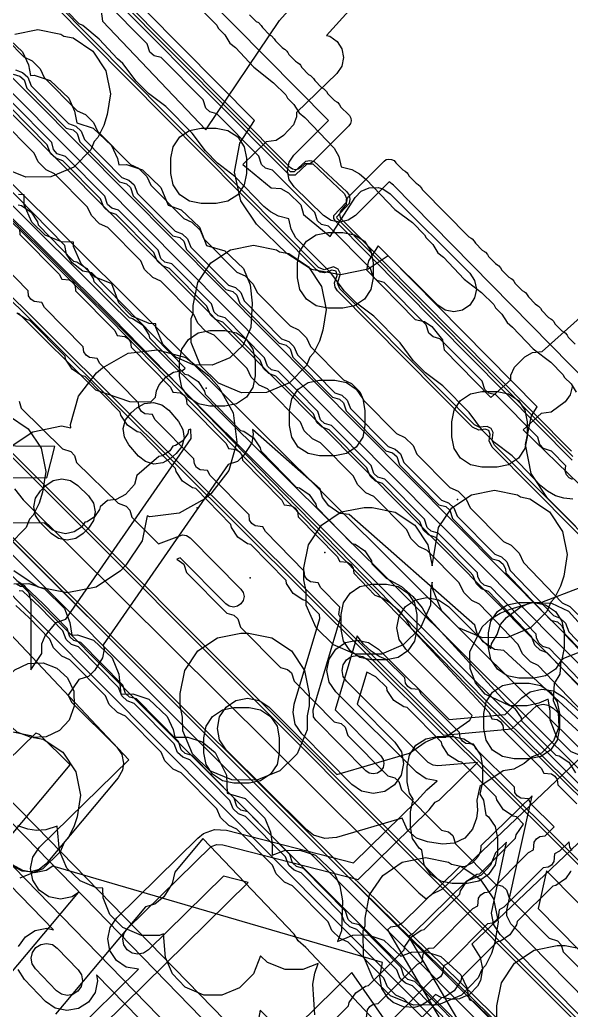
# Model space of a CAD drawing. Header units: metres. Extents: x -2677 to -840, y 169 to 1487.
# Drawn here: x -2497.4 to -2460.9, y 472.9 to 538.4 of the extents above; entities that cross this region are included whole.
import ezdxf

# ---------------------------------------------------------------- set-up
doc = ezdxf.new("R2010")
doc.units = ezdxf.units.M
for name, color, linetype in [('AI_GREENING_EXCLUSIONS', 1, 'Continuous'), ('AI_GREENING_LAWN', 82, 'Continuous'), ('AI_GREENING_REJECTED', 6, 'Continuous')]:
    doc.layers.add(name, color=color, linetype=linetype)

msp = doc.modelspace()

# ---------------------------------------------------------------- linework, layer by layer
at = {"layer": 'AI_GREENING_EXCLUSIONS'}
for points in [[(-2453.052, 475.184), (-2563.255, 584.829)], [(-2532.812, 559.76), (-2491.348, 518.509), (-2466.803, 493.355), (-2454.499, 481.243), (-2453.118, 479.601), (-2450.738, 477.392), (-2449.357, 478.782), (-2447.658, 480.173), (-2447.381, 480.667), (-2445.706, 482.293), (-2445.36, 482.434), (-2445.012, 482.295), (-2444.702, 481.694), (-2444.561, 481.133), (-2444.536, 480.458), (-2444.66, 479.826), (-2445.494, 478.408), (-2448.802, 474.801), (-2449.283, 474.535), (-2450.962, 473.89), (-2451.748, 474.262), (-2452.91, 475.325), (-2563.114, 584.97)], [(-2541.501, 570.944), (-2450.809, 480.716), (-2450.591, 480.547), (-2450.249, 480.479), (-2449.872, 480.562), (-2451.293, 482.052), (-2451.577, 482.483), (-2451.871, 483.208), (-2451.964, 483.697), (-2451.961, 484.461), (-2451.864, 484.949), (-2451.64, 485.489), (-2452.016, 485.948), (-2528.518, 563.046), (-2528.827, 563.073), (-2529.519, 563.432), (-2530.022, 564.03), (-2530.167, 564.487), (-2530.518, 564.437), (-2531.274, 564.631), (-2531.899, 565.099), (-2535.363, 568.96)], [(-2542.503, 570.53), (-2451.479, 479.972), (-2450.928, 479.594), (-2450.255, 479.461), (-2449.58, 479.587), (-2449.331, 479.714), (-2448.435, 480.532), (-2450.333, 482.447), (-2450.741, 483.032), (-2450.888, 483.395), (-2450.98, 484.266), (-2450.733, 485.116), (-2450.366, 485.642), (-2450.446, 485.766), (-2528.081, 564.025)], [(-2532.533, 559.764), (-2491.207, 518.65), (-2466.661, 493.496), (-2454.359, 481.386)], [(-2497.828, 472.358), (-2498.316, 472.967), (-2498.535, 473.716), (-2498.45, 474.492), (-2498.075, 475.176), (-2493.486, 480.648), (-2493.912, 480.368), (-2494.679, 480.222), (-2495.443, 480.381), (-2496.088, 480.82), (-2496.516, 481.472), (-2496.662, 482.239), (-2496.504, 483.003), (-2496.065, 483.648), (-2490.17, 489.446), (-2525.048, 526.481), (-2525.548, 526.919), (-2525.824, 527.36), (-2526.039, 527.513), (-2548.641, 551.5)], [(-2444.57, 488.398), (-2466.105, 510.128), (-2466.304, 510.551), (-2466.24, 510.978), (-2466.329, 511.224), (-2466.574, 511.315), (-2467.002, 511.255), (-2467.423, 511.458), (-2476.349, 520.466), (-2476.506, 520.71), (-2476.551, 520.997), (-2476.369, 521.486), (-2476.441, 521.769), (-2476.724, 521.845), (-2477.215, 521.667), (-2477.501, 521.714), (-2477.744, 521.873), (-2502.767, 547.127)], [(-2444.26, 488.428), (-2465.962, 510.268), (-2466.105, 510.57), (-2466.047, 511.106), (-2466.185, 511.366), (-2466.445, 511.508), (-2466.98, 511.454), (-2467.281, 511.599), (-2476.207, 520.607), (-2476.351, 520.986), (-2476.155, 521.598), (-2476.297, 521.913), (-2476.61, 522.057), (-2477.224, 521.867), (-2477.602, 522.014), (-2502.625, 547.267)], [(-2497.733, 507.37), (-2497.154, 506.65), (-2470.977, 480.632), (-2470.483, 480.236), (-2470.099, 480.549), (-2469.434, 480.88), (-2459.211, 490.592), (-2458.544, 491.372), (-2458.253, 491.503), (-2457.252, 492.453), (-2456.173, 493.559), (-2456.086, 493.734), (-2455.528, 494.221), (-2436.94, 513.276), (-2437.134, 514.097), (-2437.121, 514.7), (-2446.035, 546.298)], [(-2497.733, 507.37), (-2497.154, 506.65), (-2470.977, 480.632), (-2470.483, 480.236), (-2470.099, 480.549), (-2469.434, 480.88), (-2459.211, 490.592), (-2458.544, 491.372), (-2458.253, 491.503), (-2457.252, 492.453), (-2456.173, 493.559), (-2456.086, 493.734), (-2455.528, 494.221), (-2436.94, 513.276), (-2437.134, 514.097), (-2437.121, 514.7), (-2446.035, 546.298)], [(-2458.36, 512.938), (-2472.642, 527.47), (-2472.936, 527.697), (-2475.167, 525.469), (-2475.654, 525.145), (-2476.203, 525.031), (-2476.779, 525.136), (-2477.271, 525.453), (-2479.229, 527.35), (-2479.543, 527.813), (-2479.667, 528.386), (-2479.552, 528.985), (-2479.244, 529.453), (-2476.941, 531.752), (-2491.458, 546.45)], [(-2491.998, 538.996), (-2491.9, 538.331), (-2485.068, 531.137), (-2480.186, 538.366), (-2475.074, 544.082)], [(-2495.14, 543.844), (-2479.54, 528.148), (-2479.135, 528.154), (-2478.36, 528.871), (-2477.981, 528.874), (-2475.879, 526.89), (-2475.727, 526.535), (-2475.764, 526.341), (-2476.622, 525.449), (-2476.617, 525.253), (-2476.52, 525.137), (-2476.52, 525.137), (-2460.821, 509.265)], [(-2494.912, 543.898), (-2479.479, 528.371), (-2479.2, 528.367), (-2478.437, 529.055), (-2478.172, 529.11), (-2477.907, 529.059), (-2475.74, 527.034), (-2475.583, 526.806), (-2475.527, 526.536), (-2475.579, 526.265), (-2476.419, 525.356), (-2476.419, 525.356), (-2476.372, 525.272), (-2460.775, 509.502)], [(-2472.842, 542.078), (-2477.07, 537.367), (-2476.852, 537.32), (-2476.371, 536.987), (-2476.053, 536.495), (-2475.948, 535.92), (-2476.071, 535.348), (-2476.404, 534.866), (-2479.064, 532.288), (-2479.055, 531.999), (-2479.262, 531.452), (-2479.922, 530.752), (-2480.413, 530.434), (-2481.068, 530.346), (-2482.622, 528.84), (-2480.737, 527.287), (-2480.103, 527.243), (-2479.588, 526.966), (-2478.776, 526.17), (-2478.597, 525.522), (-2476.846, 524.078), (-2475.19, 526.646), (-2474.784, 527.068), (-2474.248, 527.302), (-2473.663, 527.313), (-2473.355, 527.224), (-2472.868, 526.899), (-2467.603, 521.651), (-2467.277, 521.165), (-2467.162, 520.592), (-2467.275, 520.017), (-2467.599, 519.53), (-2468.085, 519.204), (-2468.659, 519.089), (-2469.233, 519.202), (-2469.72, 519.527), (-2473.668, 523.461), (-2474.306, 522.464), (-2474.425, 521.869), (-2471.22, 518.57), (-2470.594, 518.457), (-2470.112, 518.125), (-2469.393, 517.244), (-2469.287, 516.581), (-2466.202, 513.407), (-2464.875, 514.596), (-2464.872, 514.885), (-2464.644, 515.424), (-2463.958, 516.098), (-2463.454, 516.396), (-2462.797, 516.459), (-2460.295, 518.701)], [(-2460.599, 504.891), (-2462.458, 506.759), (-2463.535, 508.385), (-2463.909, 510.3), (-2463.523, 512.205), (-2463.132, 512.789), (-2473.005, 522.786), (-2474.318, 521.91), (-2476.147, 521.532), (-2478.066, 521.882), (-2479.705, 522.939), (-2481.706, 524.878), (-2482.755, 526.422), (-2483.166, 528.329), (-2482.816, 530.249), (-2481.852, 531.743), (-2491.48, 541.493)], [(-2460.797, 507.979), (-2461.027, 508.099), (-2461.203, 508.308), (-2461.285, 508.568), (-2461.239, 508.884), (-2462.184, 509.866), (-2462.725, 510.045), (-2462.967, 510.313), (-2463.093, 510.782), (-2465.877, 513.587), (-2466.337, 513.712), (-2466.606, 513.955), (-2466.785, 514.503), (-2469.569, 517.308), (-2470.03, 517.434), (-2470.298, 517.676), (-2470.477, 518.224), (-2473.261, 521.029), (-2473.722, 521.155), (-2473.99, 521.397), (-2474.169, 521.945), (-2476.953, 524.75), (-2477.414, 524.876), (-2477.682, 525.118), (-2477.861, 525.666), (-2480.645, 528.471), (-2481.106, 528.597), (-2481.375, 528.84), (-2481.554, 529.387), (-2484.337, 532.193), (-2484.798, 532.318), (-2485.067, 532.561), (-2485.246, 533.108), (-2488.029, 535.914), (-2488.49, 536.039), (-2488.759, 536.282), (-2488.938, 536.829), (-2491.722, 539.635)], [(-2460.769, 506.683), (-2461.362, 506.745), (-2461.927, 506.92), (-2462.457, 507.207), (-2462.898, 507.574), (-2464.801, 509.564), (-2465.951, 510.431), (-2466.761, 511.242), (-2467.637, 512.425), (-2469.378, 514.179), (-2470.527, 515.047), (-2471.337, 515.857), (-2472.213, 517.041), (-2473.954, 518.795), (-2475.104, 519.663), (-2475.914, 520.473), (-2476.79, 521.657), (-2479.11, 523.994), (-2479.407, 524.549), (-2479.575, 525.232), (-2480.261, 525.41), (-2480.791, 525.697), (-2481.231, 526.064), (-2483.135, 528.054), (-2484.284, 528.921), (-2485.094, 529.732), (-2485.971, 530.915), (-2487.711, 532.67), (-2488.861, 533.537), (-2489.671, 534.347), (-2490.547, 535.531), (-2490.912, 535.828), (-2492.131, 537.129), (-2493.207, 538.036), (-2493.437, 538.153), (-2494.248, 538.963)], [(-2485.153, 538.866), (-2484.343, 538.055), (-2484.237, 537.851), (-2483.808, 537.423), (-2483.467, 536.872), (-2483.095, 536.572), (-2481.882, 535.274), (-2480.576, 534.25), (-2479.766, 533.439), (-2479.66, 533.236), (-2479.232, 532.807), (-2478.89, 532.256), (-2478.518, 531.956), (-2476.57, 529.918), (-2476.272, 529.359), (-2476.105, 528.681), (-2475.413, 528.5), (-2474.889, 528.216), (-2474.443, 527.846), (-2472.552, 525.865), (-2471.396, 524.991), (-2470.586, 524.181), (-2470.48, 523.977), (-2470.051, 523.548), (-2469.71, 522.997), (-2469.338, 522.698), (-2467.975, 521.249), (-2466.819, 520.375), (-2466.009, 519.565), (-2465.903, 519.361), (-2465.475, 518.932), (-2465.133, 518.381), (-2464.761, 518.082), (-2463.399, 516.634), (-2462.243, 515.76), (-2461.432, 514.949), (-2461.327, 514.745), (-2460.898, 514.317), (-2460.556, 513.766)], [(-2499.284, 538.163), (-2497.099, 535.954), (-2496.558, 535.708), (-2496.017, 535.168), (-2495.76, 534.602), (-2493.575, 532.393), (-2493.034, 532.147), (-2492.494, 531.606), (-2492.237, 531.041), (-2490.052, 528.832), (-2489.511, 528.586), (-2488.971, 528.045), (-2488.714, 527.48), (-2486.529, 525.271), (-2485.988, 525.024), (-2485.448, 524.484), (-2485.191, 523.918), (-2483.006, 521.71), (-2482.465, 521.463), (-2481.924, 520.923), (-2481.667, 520.357), (-2479.482, 518.149), (-2478.941, 517.902), (-2478.401, 517.362), (-2478.144, 516.796), (-2475.959, 514.588), (-2475.418, 514.341), (-2474.878, 513.801), (-2474.621, 513.235), (-2472.436, 511.027), (-2471.895, 510.78), (-2471.354, 510.24), (-2471.097, 509.674), (-2468.912, 507.465), (-2468.371, 507.219), (-2467.831, 506.679), (-2467.574, 506.113), (-2465.364, 503.876), (-2464.861, 503.645), (-2464.32, 503.105), (-2464.046, 502.498), (-2461.483, 499.818), (-2460.98, 499.587), (-2460.44, 499.047)], [(-2497.711, 537.463), (-2496.181, 537.767), (-2494.65, 537.463), (-2494.65, 537.463), (-2494.451, 537.33), (-2493.848, 537.21), (-2492.55, 536.343), (-2491.683, 535.045), (-2491.379, 533.514), (-2491.586, 532.143), (-2491.812, 531.418), (-2492.204, 530.629), (-2492.453, 530.361), (-2492.683, 529.812), (-2493.806, 528.668), (-2495.314, 528.021), (-2496.975, 528.005), (-2498.498, 528.625)], [(-2498.418, 537.442), (-2497.194, 536.283), (-2496.808, 535.427), (-2496.658, 534.733), (-2496.415, 534.74), (-2495.365, 534.388), (-2494.141, 533.229), (-2493.755, 532.373), (-2493.595, 531.601), (-2492.521, 531.25), (-2491.297, 530.091), (-2490.911, 529.235), (-2490.814, 528.822), (-2490.307, 528.836), (-2489.257, 528.484), (-2488.033, 527.325), (-2487.565, 526.136), (-2486.707, 525.845), (-2485.483, 524.686), (-2485.009, 523.466), (-2483.805, 523.118), (-2482.581, 521.959), (-2482.134, 520.884), (-2482.001, 519.667), (-2482.095, 518.041), (-2482.593, 516.89), (-2483.47, 516.035), (-2484.635, 515.565), (-2485.904, 515.582), (-2487.055, 516.08), (-2487.91, 516.957), (-2488.363, 518.041), (-2488.38, 518.292), (-2488.806, 518.309), (-2489.957, 518.807), (-2490.812, 519.684), (-2491.282, 520.933), (-2492.44, 521.401), (-2493.317, 522.256), (-2493.815, 523.407), (-2493.832, 523.697), (-2494.62, 523.714), (-2495.704, 524.167), (-2496.581, 525.022), (-2497.079, 526.173), (-2497.096, 526.835), (-2497.464, 526.852)], [(-2497.665, 535.103), (-2497.196, 534.932), (-2496.847, 534.609), (-2496.622, 534.048), (-2494.142, 531.542), (-2493.673, 531.371), (-2493.323, 531.047), (-2493.099, 530.487), (-2490.618, 527.981), (-2490.15, 527.81), (-2489.8, 527.486), (-2489.576, 526.926), (-2487.095, 524.42), (-2486.626, 524.249), (-2486.277, 523.925), (-2486.052, 523.365), (-2483.572, 520.858), (-2483.103, 520.688), (-2482.753, 520.364), (-2482.529, 519.804), (-2480.049, 517.297), (-2479.58, 517.127), (-2479.23, 516.803), (-2479.006, 516.243), (-2476.525, 513.736), (-2476.056, 513.565), (-2475.707, 513.242), (-2475.483, 512.682), (-2473.002, 510.175), (-2472.533, 510.004), (-2472.184, 509.681), (-2471.959, 509.12), (-2469.479, 506.614), (-2469.01, 506.443), (-2468.66, 506.119), (-2468.436, 505.559), (-2465.948, 503.039), (-2465.499, 502.87), (-2465.15, 502.546), (-2464.925, 501.967), (-2462.067, 498.98), (-2461.619, 498.812), (-2461.269, 498.488), (-2461.045, 497.909), (-2457.769, 494.484)], [(-2497.823, 534.809), (-2497.364, 534.684), (-2497.095, 534.441), (-2496.916, 533.892), (-2494.3, 531.248), (-2493.841, 531.122), (-2493.572, 530.88), (-2493.393, 530.331), (-2490.777, 527.687), (-2490.317, 527.561), (-2490.049, 527.319), (-2489.87, 526.77), (-2487.254, 524.126), (-2486.794, 524), (-2486.526, 523.757), (-2486.347, 523.209), (-2483.73, 520.564), (-2483.271, 520.439), (-2483.002, 520.196), (-2482.823, 519.648), (-2480.207, 517.003), (-2479.747, 516.878), (-2479.479, 516.635), (-2479.3, 516.086), (-2476.684, 513.442), (-2476.224, 513.317), (-2475.956, 513.074), (-2475.777, 512.525), (-2473.16, 509.881), (-2472.701, 509.756), (-2472.432, 509.513), (-2472.253, 508.964), (-2469.637, 506.32), (-2469.178, 506.194), (-2468.909, 505.952), (-2468.73, 505.403), (-2466.111, 502.747), (-2465.667, 502.621), (-2465.398, 502.379), (-2465.239, 502.046), (-2465.219, 501.814), (-2462.23, 498.688), (-2461.786, 498.563), (-2461.518, 498.32), (-2461.359, 497.988), (-2461.339, 497.755), (-2457.932, 494.192)], [(-2458.913, 493.253), (-2462.32, 496.816), (-2462.764, 496.941), (-2463.032, 497.184), (-2463.192, 497.516), (-2463.211, 497.749), (-2466.2, 500.874), (-2466.644, 501), (-2466.913, 501.242), (-2467.072, 501.575), (-2467.092, 501.807), (-2469.695, 504.448), (-2470.155, 504.573), (-2470.423, 504.816), (-2470.602, 505.364), (-2473.219, 508.009), (-2473.678, 508.134), (-2473.947, 508.377), (-2474.126, 508.926), (-2476.742, 511.57), (-2477.201, 511.695), (-2477.47, 511.938), (-2477.649, 512.487), (-2480.265, 515.131), (-2480.725, 515.256), (-2480.993, 515.499), (-2481.172, 516.048), (-2483.789, 518.692), (-2484.248, 518.817), (-2484.517, 519.06), (-2484.696, 519.609), (-2487.312, 522.253), (-2487.771, 522.379), (-2488.04, 522.621), (-2488.219, 523.17), (-2490.835, 525.814), (-2491.295, 525.94), (-2491.563, 526.182), (-2491.742, 526.731), (-2494.358, 529.375), (-2494.897, 529.554), (-2495.14, 529.823), (-2495.265, 530.292), (-2497.882, 532.937)], [(-2459.207, 493.099), (-2462.483, 496.524), (-2462.931, 496.692), (-2463.281, 497.016), (-2463.505, 497.595), (-2466.363, 500.582), (-2466.812, 500.751), (-2467.161, 501.075), (-2467.386, 501.654), (-2467.577, 501.85), (-2469.854, 504.153), (-2470.323, 504.324), (-2470.672, 504.648), (-2470.896, 505.208), (-2473.377, 507.715), (-2473.846, 507.885), (-2474.195, 508.209), (-2474.42, 508.769), (-2476.9, 511.276), (-2477.369, 511.446), (-2477.719, 511.77), (-2477.943, 512.33), (-2480.424, 514.837), (-2480.892, 515.008), (-2481.242, 515.331), (-2481.466, 515.891), (-2483.947, 518.398), (-2484.416, 518.569), (-2484.765, 518.892), (-2484.99, 519.453), (-2487.47, 521.959), (-2487.939, 522.13), (-2488.289, 522.454), (-2488.513, 523.014), (-2490.993, 525.52), (-2491.462, 525.691), (-2491.812, 526.015), (-2492.036, 526.575), (-2494.517, 529.081), (-2494.986, 529.252), (-2495.335, 529.576), (-2495.559, 530.136), (-2498.04, 532.643)], [(-2460.086, 492.568), (-2463.067, 495.686), (-2463.57, 495.917), (-2464.11, 496.457), (-2464.384, 497.064), (-2466.947, 499.745), (-2467.45, 499.975), (-2467.991, 500.516), (-2468.293, 501.152), (-2470.42, 503.302), (-2470.961, 503.549), (-2471.501, 504.089), (-2471.758, 504.655), (-2473.943, 506.863), (-2474.484, 507.11), (-2475.025, 507.65), (-2475.282, 508.216), (-2477.467, 510.424), (-2478.008, 510.671), (-2478.548, 511.211), (-2478.805, 511.777), (-2480.99, 513.985), (-2481.531, 514.232), (-2482.071, 514.772), (-2482.328, 515.338), (-2484.513, 517.546), (-2485.054, 517.793), (-2485.594, 518.333), (-2485.851, 518.899), (-2488.037, 521.108), (-2488.578, 521.354), (-2489.118, 521.895), (-2489.375, 522.46), (-2491.56, 524.669), (-2492.101, 524.915), (-2492.641, 525.456), (-2492.898, 526.021), (-2495.083, 528.23), (-2495.624, 528.477), (-2496.164, 529.017), (-2496.421, 529.583), (-2498.606, 531.791)], [(-2497.452, 518.994), (-2492.369, 513.928), (-2490.118, 513.145), (-2488.709, 513.135), (-2488.401, 513.436), (-2488.337, 513.868), (-2488.147, 514.262), (-2487.691, 514.774), (-2487.2, 515.093), (-2486.599, 515.195), (-2486.421, 515.369), (-2492.606, 521.663), (-2493.212, 521.776), (-2493.913, 522.326), (-2494.284, 522.906), (-2494.393, 523.482), (-2500.661, 529.861)], [(-2497.493, 526.175), (-2497.272, 526.13), (-2496.627, 525.691), (-2496.198, 525.039), (-2496.16, 524.84), (-2493.811, 522.438), (-2493.59, 522.393), (-2492.945, 521.954), (-2492.516, 521.302), (-2492.478, 521.103), (-2490.129, 518.701), (-2489.909, 518.656), (-2489.263, 518.217), (-2488.834, 517.565), (-2488.796, 517.366), (-2486.448, 514.964), (-2486.227, 514.919), (-2485.581, 514.48), (-2485.153, 513.828), (-2485.115, 513.629), (-2482.766, 511.227), (-2482.545, 511.182), (-2481.9, 510.743), (-2481.471, 510.091), (-2481.433, 509.892), (-2479.084, 507.49), (-2478.864, 507.445), (-2478.218, 507.006), (-2477.789, 506.354), (-2477.751, 506.155), (-2475.403, 503.753), (-2475.182, 503.708), (-2474.536, 503.269), (-2474.108, 502.617), (-2474.07, 502.418), (-2473.128, 501.463), (-2472.12, 500.9), (-2471.363, 500.242), (-2470.751, 499.488), (-2470.437, 498.948), (-2465.231, 493.26), (-2464.641, 492.867), (-2464.207, 492.218), (-2464.167, 492.019), (-2461.91, 489.749), (-2461.689, 489.706), (-2461.04, 489.273), (-2460.594, 488.566)], [(-2497.403, 524.551), (-2497.366, 524.212), (-2494.772, 521.579), (-2494.603, 521.252), (-2494.097, 521.195), (-2493.871, 521.042), (-2493.721, 520.814), (-2493.684, 520.475), (-2491.09, 517.842), (-2490.921, 517.515), (-2490.415, 517.458), (-2490.189, 517.305), (-2490.039, 517.077), (-2490.002, 516.738), (-2487.409, 514.105), (-2487.24, 513.778), (-2486.733, 513.721), (-2486.508, 513.568), (-2486.357, 513.34), (-2486.321, 513.001), (-2483.727, 510.368), (-2483.558, 510.041), (-2483.052, 509.984), (-2482.826, 509.831), (-2482.676, 509.603), (-2482.639, 509.264), (-2480.045, 506.631), (-2479.876, 506.304), (-2479.37, 506.247), (-2479.144, 506.094), (-2478.994, 505.866), (-2478.957, 505.527), (-2476.364, 502.894), (-2476.195, 502.567), (-2475.688, 502.51), (-2475.462, 502.357), (-2475.312, 502.129), (-2475.276, 501.79), (-2473.87, 500.343), (-2473.385, 500.16), (-2472.889, 499.852), (-2472.33, 499.373), (-2471.8, 498.72), (-2471.485, 498.135), (-2466.308, 492.578), (-2466.134, 492.151), (-2465.786, 492.098), (-2465.559, 491.947), (-2465.407, 491.72), (-2465.368, 491.381), (-2462.864, 488.882), (-2462.693, 488.557), (-2462.186, 488.504), (-2461.959, 488.353), (-2461.807, 488.126), (-2461.767, 487.787), (-2460.504, 486.526)], [(-2474.422, 472.374), (-2474.371, 472.881), (-2474.22, 473.108), (-2473.993, 473.261), (-2473.654, 473.301), (-2471.067, 475.903), (-2470.742, 476.075), (-2470.69, 476.582), (-2470.539, 476.81), (-2470.312, 476.962), (-2469.974, 477.002), (-2467.386, 479.604), (-2467.061, 479.777), (-2467.009, 480.283), (-2466.858, 480.511), (-2466.632, 480.663), (-2466.293, 480.704), (-2463.706, 483.306), (-2463.381, 483.478), (-2463.329, 483.985), (-2463.178, 484.212), (-2462.951, 484.365), (-2462.613, 484.405), (-2462.02, 485.001), (-2463.547, 486.526), (-2463.719, 486.851), (-2464.226, 486.904), (-2464.453, 487.056), (-2464.605, 487.283), (-2464.644, 487.621), (-2467.171, 490.144), (-2467.343, 490.469), (-2467.85, 490.522), (-2468.077, 490.673), (-2468.229, 490.9), (-2468.269, 491.239), (-2470.796, 493.762), (-2470.967, 494.087), (-2471.474, 494.14), (-2471.701, 494.291), (-2471.853, 494.518), (-2471.893, 494.857), (-2473.122, 496.084), (-2473.597, 496.267), (-2474.116, 496.62), (-2474.635, 497.099), (-2475.053, 497.635), (-2476.506, 492.754), (-2473.479, 489.696), (-2473.329, 489.468), (-2473.277, 489.2), (-2473.331, 488.932), (-2473.484, 488.706), (-2473.712, 488.555), (-2473.98, 488.503), (-2474.248, 488.558), (-2474.474, 488.711), (-2477.793, 492.064), (-2477.943, 492.292), (-2477.966, 492.756), (-2476.158, 498.83), (-2476.258, 499.052), (-2476.186, 499.534), (-2477.463, 500.83), (-2477.632, 501.156), (-2478.138, 501.213), (-2478.364, 501.367), (-2478.514, 501.595), (-2478.551, 501.934), (-2481.118, 504.54), (-2481.287, 504.867), (-2481.794, 504.924), (-2482.02, 505.077), (-2482.17, 505.305), (-2482.206, 505.644), (-2484.774, 508.25), (-2484.943, 508.577), (-2485.449, 508.634), (-2485.675, 508.787), (-2485.825, 509.016), (-2485.862, 509.355), (-2488.429, 511.961), (-2488.598, 512.287), (-2489.105, 512.344), (-2489.33, 512.498), (-2489.481, 512.726), (-2489.517, 513.065), (-2492.085, 515.671), (-2492.254, 515.998), (-2492.76, 516.055), (-2492.986, 516.208), (-2493.136, 516.436), (-2493.173, 516.775), (-2495.74, 519.382), (-2495.909, 519.708), (-2496.415, 519.765), (-2496.641, 519.919), (-2496.791, 520.147), (-2496.828, 520.486), (-2499.396, 523.092)], [(-2477.975, 470.799), (-2475.616, 473.154), (-2475.573, 473.375), (-2475.141, 474.025), (-2474.494, 474.46), (-2474.295, 474.501), (-2471.936, 476.855), (-2471.892, 477.076), (-2471.461, 477.726), (-2470.813, 478.162), (-2470.614, 478.202), (-2468.255, 480.557), (-2468.212, 480.778), (-2467.78, 481.428), (-2467.133, 481.863), (-2466.934, 481.903), (-2464.575, 484.258), (-2464.531, 484.479), (-2464.033, 485.174), (-2464.501, 485.659), (-2464.722, 485.703), (-2465.371, 486.136), (-2465.805, 486.784), (-2465.845, 486.983), (-2468.125, 489.277), (-2468.346, 489.32), (-2468.995, 489.753), (-2469.43, 490.402), (-2469.469, 490.601), (-2471.749, 492.894), (-2471.97, 492.938), (-2472.62, 493.371), (-2473.054, 494.02), (-2473.094, 494.219), (-2473.808, 494.932), (-2474.409, 495.241), (-2475.04, 493.121), (-2472.555, 490.61), (-2472.125, 489.959), (-2471.977, 489.193), (-2472.133, 488.428), (-2472.57, 487.782), (-2473.221, 487.351), (-2473.987, 487.203), (-2474.752, 487.359), (-2475.398, 487.796), (-2478.717, 491.149), (-2479.147, 491.801), (-2479.295, 492.567), (-2479.212, 493.127), (-2477.526, 498.791), (-2477.533, 499.049), (-2478.424, 499.97), (-2478.645, 500.016), (-2479.29, 500.454), (-2479.719, 501.106), (-2479.757, 501.306), (-2482.079, 503.681), (-2482.3, 503.726), (-2482.946, 504.165), (-2483.374, 504.817), (-2483.412, 505.016), (-2485.735, 507.391), (-2485.955, 507.437), (-2486.601, 507.875), (-2487.03, 508.527), (-2487.068, 508.727), (-2489.39, 511.102), (-2489.611, 511.147), (-2490.257, 511.585), (-2490.685, 512.238), (-2490.723, 512.437), (-2493.046, 514.812), (-2493.266, 514.857), (-2493.912, 515.296), (-2494.341, 515.948), (-2494.379, 516.147), (-2496.701, 518.522), (-2496.922, 518.568), (-2497.567, 519.006)], [(-2453.69, 460.207), (-2475.758, 481.813), (-2510.011, 516.016), (-2510.167, 516.254), (-2510.216, 516.534), (-2510.15, 516.81), (-2509.979, 517.037), (-2509.732, 517.178), (-2508.561, 517.535), (-2507.355, 517.607), (-2506.323, 517.44), (-2504.963, 516.833), (-2382.249, 393.893)], [(-2453.432, 460.234), (-2475.617, 481.955), (-2509.87, 516.158), (-2510.016, 516.527), (-2509.847, 516.887), (-2508.546, 517.336), (-2507.387, 517.409), (-2506.355, 517.242), (-2505.104, 516.692), (-2382.39, 393.752)], [(-2498.137, 510.063), (-2496.518, 511.151), (-2494.606, 511.537), (-2493.991, 511.417), (-2494.018, 511.636), (-2493.494, 513.515), (-2492.292, 515.051), (-2491.907, 515.382), (-2490.208, 516.341), (-2488.272, 516.577), (-2486.392, 516.054), (-2484.856, 514.851), (-2484.211, 514.101), (-2483.252, 512.402), (-2483.016, 510.466), (-2483.539, 508.586), (-2484.742, 507.05), (-2485.127, 506.719), (-2486.826, 505.76), (-2488.762, 505.524), (-2488.945, 505.575), (-2489.269, 503.932), (-2490.348, 502.311), (-2490.71, 501.948), (-2492.33, 500.862), (-2494.243, 500.479), (-2496.157, 500.857), (-2497.78, 501.938)], [(-2463.911, 468.982), (-2509.706, 514.861), (-2511.817, 512.787), (-2511.879, 512.745), (-2516.408, 508.213), (-2516.803, 507.518), (-2516.994, 506.542), (-2516.938, 505.57), (-2516.556, 504.695), (-2515.954, 503.698), (-2515.274, 502.882), (-2513.043, 500.699), (-2499.682, 486.954), (-2499.288, 486.661), (-2496.999, 484.337), (-2473.702, 460.382)], [(-2460.806, 514.215), (-2460.943, 513.595), (-2461.295, 513.127), (-2462.204, 512.443), (-2462.871, 512.364), (-2464.074, 511.285), (-2460.326, 507.654)], [(-2465.347, 469.005), (-2509.724, 513.463), (-2511.105, 512.085), (-2511.139, 512.062), (-2515.626, 507.558), (-2515.851, 507.141), (-2515.977, 506.513), (-2515.93, 505.784), (-2515.682, 505.191), (-2515.105, 504.236), (-2514.563, 503.586), (-2512.328, 501.398), (-2498.967, 487.653), (-2498.576, 487.363), (-2496.283, 485.035), (-2472.986, 461.08)], [(-2497.414, 513.171), (-2497.289, 512.715), (-2494.544, 510.019), (-2493.992, 509.84), (-2493.749, 509.571), (-2493.624, 509.115), (-2490.875, 506.413), (-2490.333, 506.234), (-2490.091, 505.966), (-2489.965, 505.496), (-2488.186, 503.728), (-2486.601, 504.338), (-2486.333, 504.287), (-2486.105, 504.137), (-2482.741, 500.743), (-2482.59, 500.516), (-2482.538, 500.248), (-2482.592, 499.98), (-2482.745, 499.753), (-2482.973, 499.603), (-2483.241, 499.551), (-2483.509, 499.605), (-2483.735, 499.758), (-2486.761, 502.81), (-2486.986, 502.715), (-2486.531, 502.394), (-2486.352, 501.845), (-2483.676, 499.141), (-2483.216, 499.016), (-2482.948, 498.773), (-2482.769, 498.225), (-2480.124, 495.552), (-2479.664, 495.426), (-2479.396, 495.184), (-2479.217, 494.635), (-2476.571, 491.962), (-2476.112, 491.837), (-2475.843, 491.594), (-2475.664, 491.045), (-2473.019, 488.374), (-2472.558, 488.249), (-2472.289, 488.006), (-2472.11, 487.46), (-2469.459, 484.793), (-2468.997, 484.667), (-2468.728, 484.425), (-2468.549, 483.878), (-2465.898, 481.212), (-2465.436, 481.086), (-2465.168, 480.843), (-2464.989, 480.297), (-2462.338, 477.634), (-2461.792, 477.455), (-2461.55, 477.187), (-2461.424, 476.725), (-2458.758, 474.072)], [(-2498.125, 512.218), (-2496.828, 511.35), (-2495.96, 510.053), (-2495.656, 508.522), (-2495.863, 507.151), (-2496.089, 506.426), (-2496.482, 505.636), (-2496.731, 505.369), (-2496.96, 504.82), (-2498.083, 503.676)], [(-2497.582, 501.296), (-2497.096, 500.971), (-2496.771, 500.485), (-2496.656, 499.911), (-2496.656, 495.401), (-2495.915, 496.47), (-2495.924, 497.105), (-2495.691, 497.642), (-2494.965, 498.517), (-2494.334, 498.749), (-2486.044, 510.697), (-2486.054, 511.312), (-2486.212, 511.271), (-2486.259, 511.042), (-2486.588, 510.558), (-2487.077, 510.237), (-2487.244, 510.205), (-2487.455, 509.888), (-2487.942, 509.563), (-2488.182, 509.515), (-2489.638, 508.261), (-2489.79, 507.663), (-2490.386, 507), (-2490.988, 506.668), (-2491.571, 506.597), (-2492.054, 506.181), (-2492.092, 505.997), (-2492.421, 505.513), (-2492.91, 505.192), (-2493.077, 505.16), (-2493.288, 504.843), (-2493.775, 504.518), (-2494.349, 504.404), (-2494.923, 504.518), (-2495.228, 504.669), (-2495.742, 505.099), (-2513.882, 505.235)], [(-2459.749, 491.508), (-2465.349, 496.675), (-2465.963, 496.743), (-2466.702, 497.242), (-2467.113, 497.793), (-2467.264, 498.36), (-2475.574, 505.673), (-2476.188, 505.741), (-2476.926, 506.24), (-2477.338, 506.791), (-2477.489, 507.358), (-2481.972, 511.303), (-2481.933, 510.985), (-2482.03, 510.408), (-2482.542, 509.594), (-2482.963, 509.187), (-2483.588, 508.974), (-2491.868, 497.04), (-2491.803, 496.759), (-2491.901, 496.182), (-2492.412, 495.367), (-2492.833, 494.961), (-2493.459, 494.748), (-2494.168, 493.725), (-2493.964, 493.253), (-2490.948, 490.266), (-2490.621, 489.781), (-2490.504, 489.207), (-2490.573, 488.75), (-2490.855, 488.236), (-2495.627, 482.546), (-2496.084, 482.179), (-2496.646, 482.015), (-2497.227, 482.079), (-2497.741, 482.36)], [(-2513.86, 508.234), (-2495.578, 508.098), (-2495.058, 510.182), (-2508.049, 510.28)], [(-2497.779, 501.089), (-2496.785, 501.116), (-2495.735, 500.764), (-2494.425, 499.459), (-2494.064, 498.53), (-2493.941, 497.69), (-2493.547, 497.701), (-2492.497, 497.349), (-2491.273, 496.19), (-2490.826, 495.115), (-2490.698, 493.784), (-2489.886, 493.806), (-2488.836, 493.454), (-2487.612, 492.295), (-2487.226, 491.439), (-2487.111, 490.929), (-2486.259, 490.937), (-2485.316, 490.62), (-2484.451, 489.929), (-2483.699, 488.421), (-2483.655, 487.224), (-2482.46, 486.876), (-2481.15, 485.571), (-2480.789, 484.642), (-2480.668, 483.872), (-2480.672, 483.132), (-2479.848, 483.442), (-2478.854, 483.469), (-2477.804, 483.117), (-2476.58, 481.958), (-2476.194, 481.102), (-2476.012, 480.113), (-2476.077, 478.121), (-2476.351, 477.425), (-2475.327, 477.829), (-2474.333, 477.856), (-2473.283, 477.504), (-2472.156, 476.438), (-2471.456, 476.701), (-2470.462, 476.728), (-2469.513, 476.428), (-2468.188, 475.217), (-2467.802, 474.361), (-2467.639, 473.566), (-2467.348, 473.454), (-2466.038, 472.149)], [(-2468.452, 471.952), (-2471.23, 474.772), (-2471.688, 474.897), (-2471.956, 475.14), (-2472.135, 475.691), (-2474.913, 478.51), (-2475.371, 478.636), (-2475.64, 478.878), (-2475.819, 479.429), (-2478.597, 482.249), (-2479.055, 482.374), (-2479.323, 482.617), (-2479.502, 483.168), (-2482.28, 485.987), (-2482.738, 486.113), (-2483.007, 486.355), (-2483.186, 486.906), (-2485.964, 489.726), (-2486.422, 489.851), (-2486.69, 490.094), (-2486.869, 490.645), (-2489.647, 493.464), (-2490.105, 493.59), (-2490.374, 493.832), (-2490.553, 494.383), (-2493.331, 497.203), (-2493.789, 497.328), (-2494.057, 497.571), (-2494.236, 498.122), (-2495.818, 499.751), (-2497.028, 500.886), (-2497.324, 500.906), (-2497.602, 501.069)], [(-2460.09, 496.641), (-2461.4, 496.142), (-2461.564, 495.993), (-2461.648, 495.115), (-2462.016, 494.495), (-2462.084, 493.364), (-2461.748, 492.592), (-2461.709, 491.606), (-2462.051, 490.689), (-2462.857, 489.883), (-2463.469, 489.626), (-2464.004, 489.204), (-2464.68, 488.813), (-2465.395, 488.719), (-2466.921, 487.662), (-2467.127, 486.76), (-2467.085, 486.073), (-2467.153, 485.578), (-2467.407, 484.84), (-2467.924, 484.256), (-2468.625, 483.914), (-2469.404, 483.866), (-2470.395, 484.001), (-2471.133, 484.256), (-2471.717, 484.773), (-2472.065, 485.571), (-2476.411, 484.294), (-2477.189, 484.224), (-2477.189, 484.224), (-2477.933, 484.457), (-2478.387, 484.796), (-2483.714, 490.103), (-2484.149, 490.751), (-2484.302, 491.516), (-2484.151, 492.282), (-2483.719, 492.931), (-2483.071, 493.366), (-2482.306, 493.52), (-2481.54, 493.369), (-2480.891, 492.937), (-2476.403, 488.466), (-2471.591, 489.88), (-2470.558, 490.604), (-2469.835, 490.906), (-2469.206, 490.945), (-2467.599, 492.058), (-2467.436, 492.369), (-2471.839, 496.756), (-2472.274, 497.404), (-2472.428, 498.169), (-2472.277, 498.935), (-2471.845, 499.584), (-2471.197, 500.019), (-2470.432, 500.173), (-2469.666, 500.022), (-2469.016, 499.59), (-2466.21, 496.794), (-2466.164, 497.113), (-2465.792, 497.741), (-2465.559, 498.385), (-2465.174, 498.848), (-2464.28, 499.515), (-2463.574, 499.847), (-2462.823, 499.881), (-2460.291, 500.844)], [(-2468.746, 471.796), (-2471.389, 474.478), (-2471.855, 474.648), (-2472.205, 474.972), (-2472.429, 475.535), (-2475.072, 478.216), (-2475.539, 478.387), (-2475.888, 478.711), (-2476.113, 479.273), (-2478.756, 481.955), (-2479.222, 482.125), (-2479.572, 482.449), (-2479.796, 483.012), (-2482.439, 485.693), (-2482.906, 485.864), (-2483.255, 486.188), (-2483.48, 486.75), (-2486.123, 489.432), (-2486.589, 489.603), (-2486.939, 489.926), (-2487.163, 490.489), (-2489.806, 493.17), (-2490.273, 493.341), (-2490.622, 493.665), (-2490.847, 494.227), (-2493.49, 496.909), (-2493.956, 497.08), (-2494.306, 497.403), (-2494.53, 497.966), (-2496.049, 499.551), (-2497.169, 500.603), (-2497.413, 500.619)], [(-2469.609, 471.245), (-2471.957, 473.628), (-2472.494, 473.873), (-2473.034, 474.413), (-2473.293, 474.984), (-2475.641, 477.367), (-2476.177, 477.611), (-2476.717, 478.152), (-2476.977, 478.722), (-2479.324, 481.105), (-2479.861, 481.35), (-2480.401, 481.89), (-2480.66, 482.461), (-2483.008, 484.844), (-2483.544, 485.088), (-2484.084, 485.629), (-2484.344, 486.199), (-2486.691, 488.582), (-2487.228, 488.827), (-2487.768, 489.367), (-2488.027, 489.938), (-2490.375, 492.321), (-2490.911, 492.565), (-2491.452, 493.106), (-2491.711, 493.676), (-2494.059, 496.059), (-2494.595, 496.304), (-2495.135, 496.844), (-2495.394, 497.415), (-2496.782, 498.861), (-2497.639, 499.659)], [(-2459.728, 489.504), (-2460.893, 489.974), (-2461.815, 490.896), (-2462.285, 492.061), (-2462.285, 492.69), (-2462.401, 493.444), (-2463.033, 493.185), (-2463.792, 493.006), (-2464.956, 493.01), (-2466.579, 493.778), (-2467.217, 494.541), (-2467.569, 495.471), (-2467.583, 496.579), (-2467.583, 496.579), (-2466.783, 498.245), (-2466.212, 498.762), (-2465.584, 499.146), (-2464.92, 499.419), (-2463.436, 499.855), (-2462.181, 499.796), (-2461.071, 499.278), (-2460.222, 498.356)], [(-2493.958, 471.212), (-2489.522, 475.575), (-2490.336, 475.724), (-2490.981, 476.163), (-2491.409, 476.815), (-2491.555, 477.582), (-2491.397, 478.346), (-2490.958, 478.991), (-2485.599, 484.262), (-2485.216, 484.557), (-2484.48, 484.816), (-2483.7, 484.774), (-2475.285, 482.621), (-2471.097, 486.727), (-2470.444, 487.456), (-2469.759, 488.04), (-2470.479, 488.182), (-2471.129, 488.614), (-2476.464, 493.929), (-2476.899, 494.578), (-2477.052, 495.343), (-2476.902, 496.108), (-2476.469, 496.758), (-2475.821, 497.193), (-2475.056, 497.346), (-2474.29, 497.196), (-2473.641, 496.763), (-2468.968, 492.108), (-2465.265, 492.446), (-2464.145, 493.544), (-2463.591, 493.928), (-2462.833, 494.114), (-2462.062, 493.996), (-2461.395, 493.591), (-2458.891, 491.3)], [(-2493.256, 470.499), (-2482.265, 481.31), (-2483.897, 481.728), (-2488.854, 476.853), (-2489.18, 476.638), (-2489.563, 476.566), (-2489.946, 476.645), (-2490.268, 476.864), (-2490.482, 477.19), (-2490.555, 477.574), (-2490.476, 477.956), (-2490.256, 478.278), (-2484.706, 483.697), (-2484.338, 483.826), (-2483.948, 483.805), (-2474.973, 481.509), (-2470.288, 486.12), (-2469.885, 486.627), (-2469.626, 486.77), (-2467.078, 489.268), (-2469.715, 489.031), (-2470.014, 489.076), (-2470.357, 489.263), (-2475.758, 494.638), (-2475.975, 494.962), (-2476.052, 495.344), (-2475.977, 495.727), (-2475.761, 496.052), (-2475.437, 496.27), (-2475.054, 496.346), (-2474.671, 496.271), (-2474.347, 496.055), (-2469.342, 491.07), (-2464.819, 491.482), (-2463.168, 493.022), (-2462.735, 493.116), (-2462.403, 493.056), (-2462.07, 492.854), (-2459.566, 490.562)], [(-2497.926, 484.474), (-2494.041, 489.106), (-2496.075, 491.122), (-2496.322, 491.208), (-2499.17, 488.451)], [(-2498.167, 491.361), (-2496.636, 491.057), (-2496.437, 490.923), (-2495.834, 490.804), (-2495.834, 490.804), (-2494.537, 489.936), (-2493.669, 488.639), (-2493.365, 487.108), (-2493.586, 485.667), (-2493.798, 485.012), (-2494.191, 484.222), (-2494.44, 483.955), (-2494.712, 483.342), (-2495.856, 482.219), (-2497.378, 481.599)], [(-2456.489, 487.661), (-2467.464, 477.234), (-2466.907, 476.359), (-2466.747, 475.595), (-2466.891, 474.828), (-2467.082, 474.466), (-2467.602, 473.934), (-2468.28, 473.629), (-2468.726, 473.574), (-2469.492, 473.718), (-2469.876, 473.915), (-2470.159, 473.59), (-2470.817, 473.171), (-2471.249, 473.057), (-2471.992, 473.087), (-2472.673, 473.386), (-2472.987, 473.653), (-2473.406, 474.311), (-2473.541, 475.08), (-2473.38, 476.014), (-2495.181, 482.395), (-2495.637, 482.104), (-2496.402, 481.952), (-2497.168, 482.104), (-2497.849, 482.478)], [(-2456.489, 487.661), (-2467.464, 477.234), (-2466.907, 476.359), (-2466.747, 475.595), (-2466.891, 474.828), (-2467.082, 474.466), (-2467.602, 473.934), (-2468.28, 473.629), (-2468.726, 473.574), (-2469.492, 473.718), (-2469.876, 473.915), (-2470.159, 473.59), (-2470.817, 473.171), (-2471.249, 473.057), (-2471.992, 473.087), (-2472.673, 473.386), (-2472.987, 473.653), (-2473.406, 474.311), (-2473.541, 475.08), (-2473.38, 476.014), (-2495.181, 482.395), (-2495.637, 482.104), (-2496.402, 481.952), (-2497.168, 482.104), (-2497.849, 482.478)], [(-2452.281, 465.769), (-2464.873, 478.577), (-2465.145, 479.103), (-2465.137, 479.493), (-2463.474, 487.059), (-2466.864, 483.736), (-2466.897, 483.391), (-2467.048, 483.029), (-2467.408, 482.626), (-2467.903, 482.385), (-2468.275, 482.352), (-2472.065, 478.636), (-2472.391, 478.423), (-2472.843, 478.365), (-2473.031, 478.18), (-2467.086, 468.077)], [(-2477.858, 472.558), (-2477.973, 474.598), (-2477.856, 475.325), (-2477.624, 475.969), (-2478.634, 475.564), (-2479.822, 475.564), (-2480.987, 476.034), (-2481.445, 476.471), (-2481.915, 475.265), (-2482.837, 474.343), (-2484.002, 473.873), (-2485.19, 473.873), (-2486.422, 474.388), (-2487.277, 475.265), (-2487.73, 476.349), (-2487.866, 477.912), (-2488.132, 477.818), (-2489.32, 477.818), (-2490.552, 478.333), (-2491.407, 479.21), (-2491.86, 480.294), (-2491.877, 480.949), (-2492.299, 480.966), (-2493.383, 481.419), (-2494.26, 482.274), (-2494.758, 483.425), (-2494.895, 485.04), (-2495.663, 484.798), (-2496.28, 484.767), (-2496.837, 484.842), (-2497.511, 485.076)], [(-2497.452, 477.091), (-2497.006, 477.731), (-2496.349, 478.152), (-2495.581, 478.289), (-2495.154, 478.196), (-2500.967, 484.162)], [(-2467.125, 464.99), (-2478.437, 477.017), (-2478.944, 477.46), (-2479.216, 477.894), (-2485.258, 484.234), (-2487.126, 482.006), (-2487.288, 481.249), (-2487.84, 480.377), (-2488.449, 479.888), (-2489.05, 479.713), (-2495.01, 472.606)], [(-2460.829, 483.438), (-2460.981, 483.665), (-2461.029, 484.012), (-2461.655, 483.382), (-2461.98, 483.21), (-2462.032, 482.703), (-2462.183, 482.476), (-2462.41, 482.323), (-2462.748, 482.283), (-2465.336, 479.681), (-2465.661, 479.509), (-2465.712, 479.002), (-2465.863, 478.774), (-2466.09, 478.622), (-2466.429, 478.582), (-2469.016, 475.98), (-2469.341, 475.807), (-2469.393, 475.301), (-2469.544, 475.073), (-2469.771, 474.921), (-2470.109, 474.88), (-2472.697, 472.278)], [(-2452.994, 465.067), (-2465.587, 477.876), (-2466.015, 478.528), (-2466.16, 479.295), (-2465.172, 483.995), (-2465.899, 483.282), (-2466.219, 482.47), (-2466.849, 481.797), (-2467.841, 481.377), (-2471.365, 477.922), (-2471.643, 477.74), (-2466.093, 468.317)], [(-2474.654, 458.565), (-2498.569, 483.153)], [(-2460.877, 482.041), (-2460.933, 482.052), (-2461.261, 481.559), (-2461.909, 481.124), (-2462.108, 481.083), (-2464.467, 478.729), (-2464.51, 478.508), (-2464.942, 477.858), (-2465.589, 477.422), (-2465.788, 477.382), (-2468.147, 475.027), (-2468.191, 474.806), (-2468.622, 474.156), (-2469.27, 473.721), (-2469.469, 473.681), (-2471.828, 471.326)], [(-2452.892, 471.118), (-2458.441, 476.535), (-2458.662, 476.857), (-2458.742, 477.239), (-2458.671, 477.622), (-2458.449, 477.955), (-2462.518, 482.093), (-2463.067, 479.593), (-2450.855, 467.171)], [(-2475.369, 457.866), (-2492.299, 475.218), (-2492.225, 474.801), (-2492.392, 474.039), (-2492.838, 473.398), (-2493.495, 472.977), (-2494.263, 472.84), (-2495.025, 473.007), (-2495.666, 473.453), (-2497.061, 474.903), (-2497.482, 475.56)], [(-2472.146, 470.695), (-2475.397, 475.372), (-2478.881, 471.951)], [(-2480.862, 472.263), (-2481.475, 472.876), (-2483.755, 460.04)]]:
    msp.add_lwpolyline(points, dxfattribs=at)
for points in [[(-2482.522, 527.485), (-2482.956, 526.836), (-2483.605, 526.402), (-2484.37, 526.25), (-2485.37, 526.25), (-2486.135, 526.402), (-2486.784, 526.836), (-2487.218, 527.485), (-2487.37, 528.25), (-2487.37, 529.25), (-2487.218, 530.015), (-2486.784, 530.664), (-2486.135, 531.098), (-2485.37, 531.25), (-2484.37, 531.25), (-2483.605, 531.098), (-2482.956, 530.664), (-2482.522, 530.015), (-2482.37, 529.25), (-2482.37, 528.25), (-2482.522, 527.485)], [(-2474.574, 519.925), (-2475.223, 519.491), (-2475.988, 519.339), (-2476.988, 519.339), (-2477.753, 519.491), (-2478.402, 519.925), (-2478.836, 520.574), (-2478.988, 521.339), (-2478.988, 522.339), (-2478.836, 523.104), (-2478.402, 523.753), (-2477.753, 524.187), (-2476.988, 524.339), (-2475.988, 524.339), (-2475.223, 524.187), (-2474.574, 523.753), (-2474.14, 523.104), (-2473.988, 522.339), (-2473.988, 521.339), (-2474.14, 520.574), (-2474.574, 519.925)], [(-2480.377, 523.192), (-2480.178, 523.059), (-2479.575, 522.939), (-2478.277, 522.072), (-2477.41, 520.774), (-2477.106, 519.243), (-2477.313, 517.873), (-2477.539, 517.148), (-2477.931, 516.358), (-2478.18, 516.09), (-2478.41, 515.541), (-2479.533, 514.397), (-2481.041, 513.75), (-2482.702, 513.734), (-2484.225, 514.355), (-2485.412, 515.541), (-2486.032, 517.064), (-2486.032, 518.647), (-2485.908, 518.983), (-2485.908, 519.496), (-2485.603, 521.027), (-2484.736, 522.325), (-2483.438, 523.192), (-2481.908, 523.496), (-2480.377, 523.192)], [(-2482.383, 513.433), (-2483.031, 512.999), (-2483.797, 512.847), (-2484.797, 512.847), (-2485.562, 512.999), (-2486.211, 513.433), (-2486.645, 514.082), (-2486.797, 514.847), (-2486.797, 515.847), (-2486.645, 516.612), (-2486.211, 517.261), (-2485.562, 517.695), (-2484.797, 517.847), (-2483.797, 517.847), (-2483.031, 517.695), (-2482.383, 517.261), (-2481.949, 516.612), (-2481.797, 515.847), (-2481.797, 514.847), (-2481.949, 514.082), (-2482.383, 513.433)], [(-2475.117, 510.139), (-2475.766, 509.705), (-2476.531, 509.553), (-2477.531, 509.553), (-2478.296, 509.705), (-2478.945, 510.139), (-2479.379, 510.788), (-2479.531, 511.553), (-2479.531, 512.553), (-2479.379, 513.318), (-2478.945, 513.967), (-2478.296, 514.401), (-2477.531, 514.553), (-2476.531, 514.553), (-2475.766, 514.401), (-2475.117, 513.967), (-2474.683, 513.318), (-2474.531, 512.553), (-2474.531, 511.553), (-2474.683, 510.788), (-2475.117, 510.139)], [(-2465.026, 508.963), (-2465.792, 508.811), (-2466.792, 508.811), (-2467.557, 508.963), (-2468.206, 509.397), (-2468.639, 510.045), (-2468.792, 510.811), (-2468.792, 511.811), (-2468.639, 512.576), (-2468.206, 513.225), (-2467.557, 513.659), (-2466.792, 513.811), (-2465.792, 513.811), (-2465.026, 513.659), (-2464.377, 513.225), (-2463.944, 512.576), (-2463.792, 511.811), (-2463.792, 510.811), (-2463.944, 510.045), (-2464.377, 509.397), (-2465.026, 508.963)], [(-2490.457, 510.792), (-2490.528, 511.373), (-2490.371, 511.936), (-2490.01, 512.397), (-2489.625, 512.728), (-2489.115, 513.016), (-2488.534, 513.087), (-2487.971, 512.93), (-2487.51, 512.569), (-2486.865, 511.819), (-2486.577, 511.309), (-2486.506, 510.728), (-2486.663, 510.164), (-2487.024, 509.704), (-2487.409, 509.373), (-2487.919, 509.085), (-2488.5, 509.014), (-2489.063, 509.171), (-2489.524, 509.532), (-2490.169, 510.282), (-2490.457, 510.792)], [(-2496.337, 506.749), (-2496.014, 507.235), (-2495.655, 507.595), (-2495.17, 507.921), (-2494.596, 508.037), (-2494.021, 507.924), (-2493.534, 507.601), (-2492.833, 506.902), (-2492.506, 506.415), (-2492.391, 505.841), (-2492.504, 505.268), (-2492.829, 504.78), (-2493.188, 504.42), (-2493.674, 504.094), (-2494.248, 503.979), (-2494.822, 504.092), (-2495.309, 504.417), (-2496.009, 505.115), (-2496.334, 505.599), (-2496.45, 506.173), (-2496.337, 506.749)], [(-2472.529, 505.835), (-2471.232, 504.967), (-2470.364, 503.67), (-2470.086, 502.271), (-2469.658, 504.809), (-2468.791, 506.107), (-2467.493, 506.974), (-2465.962, 507.278), (-2464.432, 506.974), (-2464.232, 506.841), (-2463.63, 506.721), (-2462.332, 505.854), (-2461.465, 504.556), (-2461.16, 503.025), (-2461.382, 501.584), (-2461.594, 500.93), (-2461.986, 500.14), (-2462.235, 499.872), (-2462.507, 499.26), (-2463.588, 498.179), (-2465.096, 497.532), (-2466.757, 497.516), (-2468.343, 498.179), (-2469.466, 499.323), (-2470.07, 500.768), (-2470.086, 501.201), (-2470.191, 500.674), (-2470.207, 499.672), (-2470.854, 498.163), (-2471.998, 497.04), (-2473.443, 496.436), (-2475.181, 496.436), (-2476.626, 497.04), (-2477.77, 498.163), (-2478.417, 499.672), (-2478.433, 500.592), (-2478.582, 501.342), (-2478.582, 502.144), (-2478.278, 503.675), (-2477.41, 504.972), (-2476.113, 505.84), (-2474.582, 506.144), (-2474.06, 506.139), (-2472.529, 505.835)], [(-2471.689, 496.646), (-2472.338, 496.212), (-2473.103, 496.06), (-2474.103, 496.06), (-2474.868, 496.212), (-2475.517, 496.646), (-2475.951, 497.295), (-2476.103, 498.06), (-2476.103, 499.06), (-2475.951, 499.825), (-2475.517, 500.474), (-2474.868, 500.908), (-2474.103, 501.06), (-2473.103, 501.06), (-2472.338, 500.908), (-2471.689, 500.474), (-2471.255, 499.825), (-2471.103, 499.06), (-2471.103, 498.06), (-2471.255, 497.295), (-2471.689, 496.646)], [(-2461.933, 495.437), (-2462.582, 495.003), (-2463.347, 494.851), (-2464.347, 494.851), (-2465.112, 495.003), (-2465.761, 495.437), (-2466.195, 496.086), (-2466.347, 496.851), (-2466.347, 497.851), (-2466.195, 498.616), (-2465.761, 499.265), (-2465.112, 499.699), (-2464.347, 499.851), (-2463.347, 499.851), (-2462.582, 499.699), (-2461.933, 499.265), (-2461.499, 498.616), (-2461.347, 497.851), (-2461.347, 496.851), (-2461.499, 496.086), (-2461.933, 495.437)], [(-2480.702, 497.511), (-2479.405, 496.643), (-2478.537, 495.346), (-2478.233, 493.815), (-2478.233, 493.009), (-2478.364, 492.35), (-2478.364, 491.425), (-2479.027, 489.839), (-2480.171, 488.716), (-2481.693, 488.096), (-2483.354, 488.112), (-2484.799, 488.716), (-2485.943, 489.839), (-2486.59, 491.348), (-2486.606, 492.268), (-2486.755, 493.018), (-2486.755, 493.82), (-2486.451, 495.351), (-2485.583, 496.648), (-2484.286, 497.516), (-2482.755, 497.82), (-2482.233, 497.815), (-2480.702, 497.511)], [(-2493.769, 492.99), (-2494.11, 492.073), (-2494.757, 491.374), (-2495.639, 490.965), (-2496.625, 490.926), (-2497.542, 491.267), (-2498.241, 491.914), (-2498.65, 492.796), (-2498.689, 493.782), (-2498.348, 494.699), (-2497.701, 495.398), (-2496.819, 495.807), (-2495.833, 495.846), (-2494.916, 495.505), (-2494.217, 494.858), (-2493.808, 493.976), (-2493.769, 492.99)], [(-2462.255, 490.087), (-2462.904, 489.654), (-2463.67, 489.502), (-2464.67, 489.502), (-2465.435, 489.654), (-2466.084, 490.087), (-2466.517, 490.736), (-2466.67, 491.502), (-2466.67, 492.502), (-2466.517, 493.267), (-2466.084, 493.916), (-2465.435, 494.349), (-2464.67, 494.502), (-2463.67, 494.502), (-2462.904, 494.349), (-2462.255, 493.916), (-2461.822, 493.267), (-2461.67, 492.502), (-2461.67, 491.502), (-2461.822, 490.736), (-2462.255, 490.087)], [(-2481.436, 488.047), (-2482.201, 487.895), (-2483.201, 487.895), (-2483.966, 488.047), (-2484.615, 488.481), (-2485.049, 489.13), (-2485.201, 489.895), (-2485.201, 490.895), (-2485.049, 491.66), (-2484.615, 492.309), (-2483.966, 492.743), (-2483.201, 492.895), (-2482.201, 492.895), (-2481.436, 492.743), (-2480.787, 492.309), (-2480.353, 491.66), (-2480.201, 490.895), (-2480.201, 489.895), (-2480.353, 489.13), (-2480.787, 488.481), (-2481.436, 488.047)], [(-2468.745, 490.985), (-2467.98, 490.833), (-2467.331, 490.399), (-2466.897, 489.75), (-2466.745, 488.985), (-2466.745, 487.985), (-2466.941, 487.155), (-2466.681, 486.766), (-2466.529, 485.786), (-2466.35, 485.666), (-2465.916, 485.017), (-2465.764, 484.252), (-2465.764, 483.252), (-2465.916, 482.487), (-2466.35, 481.838), (-2466.999, 481.404), (-2467.764, 481.252), (-2468.764, 481.252), (-2469.529, 481.404), (-2470.178, 481.838), (-2470.612, 482.487), (-2470.764, 483.467), (-2470.943, 483.587), (-2471.377, 484.236), (-2471.529, 485.001), (-2471.529, 486.001), (-2471.333, 486.831), (-2471.593, 487.22), (-2471.745, 487.985), (-2471.745, 488.985), (-2471.593, 489.75), (-2471.159, 490.399), (-2470.51, 490.833), (-2469.745, 490.985), (-2468.745, 490.985)], [(-2468.999, 482.66), (-2468.8, 482.526), (-2468.197, 482.407), (-2466.9, 481.539), (-2466.032, 480.242), (-2465.728, 478.711), (-2465.935, 477.34), (-2466.161, 476.615), (-2466.554, 475.825), (-2466.803, 475.558), (-2467.032, 475.009), (-2468.155, 473.865), (-2469.664, 473.218), (-2471.325, 473.202), (-2472.847, 473.822), (-2473.991, 474.945), (-2474.638, 476.454), (-2474.654, 478.115), (-2474.53, 478.451), (-2474.53, 478.964), (-2474.226, 480.495), (-2473.358, 481.792), (-2472.061, 482.66), (-2470.53, 482.964), (-2468.999, 482.66)], [(-2495.219, 477.206), (-2494.899, 476.983), (-2493.504, 475.533), (-2493.293, 475.204), (-2493.225, 474.82), (-2493.308, 474.439), (-2493.531, 474.119), (-2493.86, 473.908), (-2494.244, 473.84), (-2494.625, 473.923), (-2494.945, 474.146), (-2496.34, 475.596), (-2496.551, 475.925), (-2496.619, 476.309), (-2496.536, 476.69), (-2496.313, 477.01), (-2495.984, 477.221), (-2495.6, 477.29), (-2495.219, 477.206)], [(-2459.75, 476.837), (-2458.453, 475.969), (-2457.585, 474.672), (-2457.281, 473.141), (-2457.281, 472.335), (-2457.412, 471.676), (-2457.412, 470.751), (-2458.075, 469.165), (-2459.219, 468.042), (-2460.664, 467.438), (-2462.325, 467.422), (-2463.847, 468.042), (-2464.991, 469.165), (-2465.638, 470.674), (-2465.654, 471.594), (-2465.803, 472.344), (-2465.803, 473.146), (-2465.499, 474.677), (-2464.631, 475.974), (-2463.334, 476.842), (-2461.803, 477.146), (-2461.281, 477.141), (-2459.75, 476.837)]]:
    msp.add_lwpolyline(points, close=True, dxfattribs=at)
at = {"layer": 'AI_GREENING_LAWN'}
for points in [[(-2527.585, 564.521), (-2449.911, 486.282)], [(-2451.983, 479.486), (-2532.535, 559.625)], [(-2482.167, 538.752), (-2481.724, 538.304), (-2481.585, 538.225), (-2481.397, 538.034), (-2481.318, 537.894), (-2480.86, 537.429), (-2480.72, 537.35), (-2480.532, 537.159), (-2480.454, 537.019), (-2480.013, 536.57), (-2479.856, 536.475), (-2479.858, 536.473), (-2479.808, 536.448), (-2479.693, 536.332), (-2479.669, 536.282), (-2479.667, 536.283), (-2479.574, 536.126), (-2479.131, 535.679), (-2478.987, 535.597), (-2478.843, 535.473), (-2478.808, 535.404), (-2478.802, 535.408), (-2478.709, 535.25), (-2478.266, 534.803), (-2478.127, 534.724), (-2477.939, 534.533), (-2477.86, 534.393), (-2477.402, 533.928), (-2477.262, 533.848), (-2477.074, 533.658), (-2476.996, 533.518), (-2476.555, 533.069), (-2476.399, 532.974), (-2476.402, 532.968), (-2476.334, 532.932), (-2476.212, 532.787), (-2476.132, 532.642), (-2475.633, 532.138), (-2475.557, 532.073), (-2475.47, 531.913), (-2475.446, 531.732), (-2475.488, 531.554), (-2475.592, 531.403), (-2477.988, 529.012), (-2478.185, 528.891), (-2478.415, 528.871), (-2478.463, 528.878), (-2478.516, 528.874), (-2478.561, 528.847), (-2478.785, 528.63), (-2478.948, 528.524), (-2479.138, 528.489), (-2479.328, 528.528), (-2479.488, 528.637), (-2494.702, 543.973)], [(-2460.876, 509.875), (-2476.047, 525.168), (-2476.154, 525.329), (-2476.192, 525.518), (-2476.156, 525.708), (-2476.05, 525.869), (-2475.791, 526.136), (-2475.763, 526.181), (-2475.759, 526.234), (-2475.766, 526.282), (-2475.746, 526.512), (-2475.625, 526.708), (-2473.273, 529.056), (-2473.123, 529.158), (-2472.947, 529.201), (-2472.768, 529.178), (-2472.608, 529.093), (-2472.489, 528.956), (-2472.483, 528.946), (-2472.026, 528.485), (-2471.882, 528.403), (-2471.738, 528.279), (-2471.738, 528.279), (-2471.703, 528.211), (-2471.698, 528.214), (-2471.605, 528.057), (-2471.148, 527.596), (-2471.004, 527.514), (-2470.86, 527.39), (-2470.825, 527.321), (-2470.819, 527.324), (-2470.727, 527.168), (-2467.652, 524.054), (-2467.496, 523.96), (-2467.5, 523.954), (-2467.431, 523.918), (-2467.309, 523.773), (-2467.229, 523.628), (-2466.774, 523.165), (-2466.618, 523.071), (-2466.621, 523.065), (-2466.553, 523.029), (-2466.431, 522.883), (-2466.351, 522.739), (-2465.895, 522.276), (-2465.739, 522.181), (-2465.743, 522.176), (-2465.675, 522.14), (-2465.553, 521.994), (-2465.472, 521.85), (-2465.017, 521.387), (-2464.861, 521.292), (-2464.864, 521.286), (-2464.797, 521.25), (-2464.674, 521.105), (-2464.594, 520.96), (-2464.139, 520.498), (-2463.983, 520.403), (-2463.986, 520.397), (-2463.918, 520.361), (-2463.796, 520.216), (-2463.716, 520.071), (-2463.261, 519.608), (-2463.105, 519.514), (-2463.108, 519.508), (-2463.04, 519.472), (-2462.918, 519.326), (-2462.838, 519.182), (-2462.382, 518.719), (-2462.226, 518.624), (-2462.23, 518.619), (-2462.162, 518.583), (-2462.04, 518.437), (-2461.959, 518.293), (-2461.504, 517.83), (-2461.348, 517.735), (-2461.351, 517.73), (-2461.284, 517.693), (-2461.161, 517.548), (-2461.081, 517.403), (-2460.626, 516.941)], [(-2465.142, 467.401), (-2507.344, 509.819), (-2507.375, 509.846), (-2511.768, 513.011), (-2511.911, 513.17), (-2511.974, 513.375), (-2511.945, 513.588), (-2511.83, 513.768), (-2511.83, 513.768), (-2510.148, 515.466), (-2509.986, 515.576), (-2509.794, 515.614), (-2509.602, 515.576), (-2509.44, 515.468), (-2463.219, 469.279)]]:
    msp.add_lwpolyline(points, dxfattribs=at)
at = {"layer": 'AI_GREENING_REJECTED'}
for p in [(-2485.04, 514.04), (-2468.4, 506.67), (-2485.63, 506.12), (-2477.18, 503.16), (-2482.14, 501.48)]:
    msp.add_point(p, dxfattribs=at)

doc.saveas('drawing.dxf')
